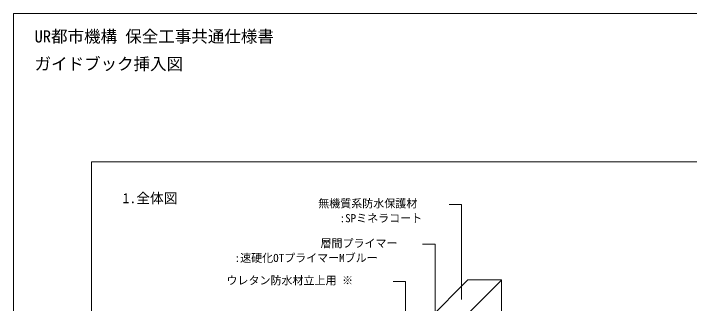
# Model space of a CAD drawing. Units: millimetres, scale not verified. Extents: x -3150 to 3150, y -4455 to 4455.
# Drawn here: x -3150 to 535, y 2873 to 4455 of the extents above; entities that cross this region are included whole.
import ezdxf
from ezdxf.enums import TextEntityAlignment as Align

# ---------------------------------------------------------------- set-up
doc = ezdxf.new("R2010")
doc.units = ezdxf.units.MM
doc.header["$LTSCALE"] = 10
for name, color, linetype, lineweight in [('0-0_0', 7, 'Continuous', 9), ('0-1_WAKU', 7, 'Continuous', 18), ('0-3_KUTAI', 3, 'Continuous', 18), ('0-4_BOUSUI', 1, 'Continuous', 18), ('0-5_MOJI', 7, 'Continuous', 18)]:
    doc.layers.add(name, color=color, linetype=linetype, lineweight=lineweight)
doc.styles.add('ＭＳ ゴシック', font='')
doc.styles.get('ＭＳ ゴシック').set_extended_font_data('MS Gothic')

msp = doc.modelspace()

# ---------------------------------------------------------------- linework, layer by layer
at = {"layer": '0-0_0', "lineweight": 18}
msp.add_lwpolyline([(-673.41, 3001.46), (-489.81, 3001.46), (-489.81, 2521.46), (197.79, 2521.46)], dxfattribs=at)
at = {"layer": '0-1_WAKU'}
for points in [[(-3149.99, -4455), (3150.01, -4455), (3150.01, 4455), (-3149.99, 4455)], [(-2723.99, 3645), (2805.01, 3645), (2805.01, -3825), (-2723.99, -3825)]]:
    msp.add_lwpolyline(points, close=True, dxfattribs=at)
at = {"layer": '0-3_KUTAI'}
msp.add_line((-939.1, 2552.18), (-492.42, 2998.86), dxfattribs=at)
at = {"layer": '0-4_BOUSUI'}
msp.add_line((-1122.7, 2552.18), (-673.41, 3001.46), dxfattribs=at)
at = {"layer": '0-5_MOJI'}
for p, q in [((-775.93, 3413.07), (-708.43, 3413.07)), ((-708.43, 2894.32), (-708.43, 3413.07)), ((-919.66, 3196.04), (-852.16, 3196.04)), ((-852.16, 2747.29), (-852.16, 3196.04)), ((-1081.09, 2993.34), (-1013.59, 2993.34)), ((-1013.59, 2614.59), (-1013.59, 2993.34))]:
    msp.add_line(p, q, dxfattribs=at)

# ---------------------------------------------------------------- texts
at = {"layer": '0-1_WAKU', "style": 'ＭＳ ゴシック'}
for s, p in [('UR都市機構 保全工事共通仕様書', (-3035.34, 4277.26)), ('ガイドブック挿入図', (-3035.34, 4127.26))]:
    msp.add_text(s, height=65.98, dxfattribs=at).set_placement(p, align=Align.BOTTOM_LEFT)
at = {"layer": '0-5_MOJI', "style": 'ＭＳ ゴシック'}
for s, height, p in [('1.全体図', 54.99, (-2555.79, 3403.51)), ('無機質系防水保護材', 43.99, (-1488.9, 3383.07)), (':SPミネラコート', 43.99, (-1371.95, 3303.07)), ('層間プライマー', 43.99, (-1476.69, 3166.04)), (':速硬化OTプライマーMブルー', 43.99, (-1944.51, 3086.04)), ('ウレタン防水材立上用 ※', 43.99, (-1988.99, 2963.34))]:
    msp.add_text(s, height=height, dxfattribs=at).set_placement(p, align=Align.BOTTOM_LEFT)

doc.saveas('drawing.dxf')
